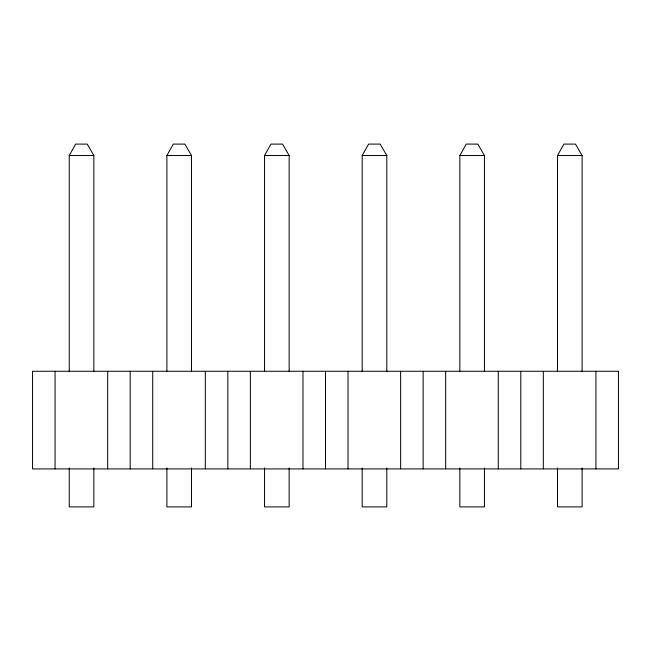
<?xml version="1.0" encoding="UTF-8"?>
<svg xmlns="http://www.w3.org/2000/svg" width="651" height="651" viewBox="0 0 651 651"><rect width="100%" height="100%" fill="white"/><g stroke="black" fill="none" stroke-linecap="round" stroke-linejoin="round"><path stroke-width="0.98" d="M69.25 371.737L69.25 155.516L75.638 144.099L87.242 144.099L93.85 155.516L93.85 371.737M166.9 371.737L166.9 155.516L173.288 144.099L184.892 144.099L191.5 155.516L191.5 371.737M264.55 371.737L264.55 155.516L270.938 144.099L282.542 144.099L289.15 155.516L289.15 371.737M362.2 371.737L362.2 155.516L368.588 144.099L380.192 144.099L386.8 155.516L386.8 371.737M459.85 371.737L459.85 155.516L466.238 144.099L477.842 144.099L484.45 155.516L484.45 371.737M557.5 371.737L557.5 155.516L563.888 144.099L575.492 144.099L582.1 155.516L582.1 371.737M69.25 155.516L93.85 155.516M166.9 155.516L191.5 155.516M264.55 155.516L289.15 155.516M362.2 155.516L386.8 155.516M459.85 155.516L484.45 155.516M557.5 155.516L582.1 155.516M595.934 371.265L595.934 468.915M582.1 467.963L582.1 506.901L557.5 506.901L557.5 467.963M543.316 371.265L543.316 468.915M520.8 371.265L520.8 468.915M498.284 371.265L498.284 468.915M484.45 467.963L484.45 506.901L459.85 506.901L459.85 467.963M445.666 371.265L445.666 468.915M423.15 371.265L423.15 468.915M400.634 371.265L400.634 468.915M386.8 467.963L386.8 506.901L362.2 506.901L362.2 467.963M348.016 371.265L348.016 468.915M325.5 371.265L325.5 468.915M302.984 371.265L302.984 468.915M289.15 467.963L289.15 506.901L264.55 506.901L264.55 467.963M250.366 371.265L250.366 468.915M227.85 371.265L227.85 468.915M205.334 371.265L205.334 468.915M191.5 467.963L191.5 506.901L166.9 506.901L166.9 467.963M152.716 371.265L152.716 468.915M130.2 371.265L130.2 468.915M107.684 371.265L107.684 468.915M93.85 467.963L93.85 506.901L69.25 506.901L69.25 467.963M55.066 371.265L55.066 468.915M618.45 371.265L32.55 371.265L32.55 468.915L618.45 468.915L618.45 371.265"/></g></svg>
